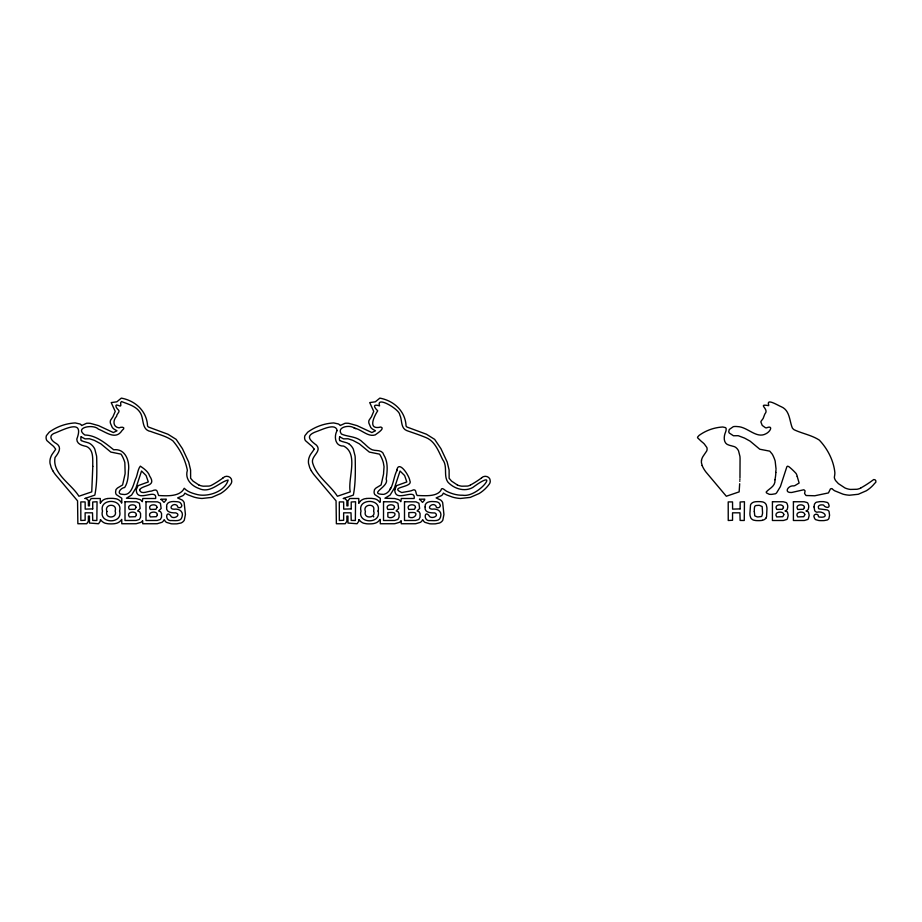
<?xml version="1.0" encoding="UTF-8"?>
<svg xmlns="http://www.w3.org/2000/svg" width="922" height="922" viewBox="0 0 922 922"><rect width="100%" height="100%" fill="white"/><g stroke="black" fill="none" stroke-linecap="round" stroke-linejoin="round"><path stroke-width="1.38" d="M373.664 511.065C376.476 518.556 362.968 519.178 365.4 511.514C362.254 504.023 375.83 502.732 373.664 510.558M380.267 502.087L380.302 498.249L374.839 494.618A5.129 5.129 0 0 1 374.078 492.037L374.493 489.57L376.003 488.003L381.097 484.949L383.575 473.954A26.104 26.104 0 0 0 383.621 472.41L384.048 466.728L383.345 462.671A32.431 32.431 0 0 0 380.567 455.814L379.541 454.143L369.33 452.08L359.338 443.816L352.826 440.347L348.032 438.768L343.526 438.86L339.55 436.751M775.782 472.456L775.944 470.047M739.963 477.769L740.066 458.603A40.13 40.13 0 0 0 739.928 456.367L738.545 450.87A9.497 9.497 0 0 0 735.837 447.481A6.742 6.742 0 0 0 734.269 446.617L731.111 445.729A17.207 17.207 0 0 1 729.141 445.176C723.021 443.736 723.609 436.348 725.649 431.865A24.629 24.629 0 0 0 726.098 430.194L726.144 428.476A2.282 2.282 0 0 0 725.476 427.612L722.779 427.001A44.533 44.533 0 0 0 699.06 435.438L697.677 436.993A1.856 1.856 0 0 0 697.574 437.777L701.435 441.465A28.547 28.547 0 0 1 704.293 443.966L706.817 447.447A4.668 4.668 0 0 1 707.093 449.129A5.371 5.371 0 0 1 706.748 450.927L702.967 456.482A12.193 12.193 0 0 0 701.492 460.274M739.882 479.567L739.917 478.967M739.801 481.365L739.836 480.765M739.686 483.75L739.144 491.875L726.317 496.243L705.998 472.087A31.821 31.821 0 0 1 703.717 468.71A24.975 24.975 0 0 1 702.149 465.541M776.047 469.079L775.16 461.035A36.223 36.223 0 0 0 772.336 454.269L769.766 451.158L759.774 449.221L750.151 441.177L744.619 438.123L738.234 435.703L733.451 435.76L729.267 433.006A3.469 3.469 0 0 1 728.76 431.657L729.267 429.491L733.197 426.748A3.377 3.377 0 0 1 734.235 426.529A15.547 15.547 0 0 1 737.393 426.586C747.454 426.725 756.317 438.953 765.767 433.847C770.734 431.519 773.431 424.869 766.447 427.866A4.034 4.034 0 0 1 765.364 427.681L762.24 425.422L760.95 422.184A2.017 2.017 0 0 1 761.042 421.308L762.586 419.21A5.175 5.175 0 0 0 763.186 418.369L764.684 414.393A29.758 29.758 0 0 1 765.076 413.644C769.49 408.953 756.674 403.571 768.625 405.634A1.325 1.325 0 0 0 768.625 404.77C766.217 397.901 778.214 405.599 781.245 406.729C789.958 410.382 789.336 420.651 792.309 427.923A7.33 7.33 0 0 0 794.153 429.767C802.336 433.617 811.648 435.103 819.301 440.094C827.564 448.76 833.73 460.712 834.871 472.756A20.192 20.192 0 0 1 834.456 476.513L834.364 477.723A9.842 9.842 0 0 0 835.643 480.639L838.386 483.624L844.978 487.957A18.682 18.682 0 0 0 850.43 489.432L856.987 489.271A15.651 15.651 0 0 0 859.961 488.418L860.733 488.026M774.999 479.74C775.552 486.401 769.501 488.234 766.24 491.956A1.902 1.902 0 0 0 766.528 492.924L769.259 494.307A26.323 26.323 0 0 0 771.772 494.365L775.448 493.766A5.371 5.371 0 0 0 776.635 492.809L780.404 486.597L786.835 466.832L787.492 466.175L788.783 466.601A60.91 60.91 0 0 1 796.043 473.435L796.516 474.254A28.202 28.202 0 0 1 797.219 476.49M81.044 436.751L85.02 438.86L89.526 438.768L94.321 440.347L100.832 443.816L110.824 452.08L121.047 454.143L122.073 455.802A32.431 32.431 0 0 1 124.85 462.66L125.115 472.41A26.104 26.104 0 0 1 125.069 473.954L122.591 484.949L117.497 488.003L115.988 489.57L115.573 492.037A5.129 5.129 0 0 0 116.333 494.618L121.796 498.249L121.762 502.87M337.141 430.424C335.481 422.668 322.17 429.675 316.857 431.415C305.263 435.484 308.962 439.598 316.534 445.222C322.112 451.457 311.14 455.894 312.535 462.487C316.177 476.259 330.007 484.776 337.417 496.243L350.245 491.875C347.49 478.887 358.981 453.935 343.687 446.075C334.663 446.455 333.948 435.783 337.083 430.666M383.886 494.342C393.233 491.933 392.968 478.149 396.714 470.9C398.189 458.891 409.322 475.533 409.817 480.662C413.609 487.83 388.104 486.482 401.819 492.544C404.931 491.875 408.112 491.541 411.212 490.769C416.998 487.657 415.038 492.728 417.147 495.517C424.477 495.621 436.175 497.039 440.797 490.596C441.569 486.286 444.45 490.066 446.467 491.196C451.515 493.766 457.151 495.391 462.856 495.241C478.725 497.834 502.075 465.748 472.767 487.496C464.584 492.141 454.12 488.752 447.988 482.229C443.182 475.81 448 466.417 442.629 459.548C438.595 451.492 435.219 441.488 426.264 437.708C419.948 435.057 413.425 432.937 406.971 430.678C400.298 428.188 402.453 420.006 399.745 414.865C399.894 409.575 375.577 395.1 379.587 405.887C373.099 403.755 373.191 406.487 377.709 410.832C374.021 416.364 367.244 430.39 380.844 427.013C385.442 428.338 376.983 433.501 375.231 434.884C367.913 437.305 361.493 429.341 354.279 428.108C349.864 424.304 336.069 427.07 341.44 434.032C348.228 437.132 356.872 436.083 362.772 442.364C366.564 445.199 369.538 449.936 374.655 450.328C378.285 450.685 382.814 450.501 383.84 455.03C388.323 462.395 387.344 471.084 386.203 479.175C389.568 486.655 367.809 493.881 383.206 494.365M396.714 470.9L396.956 470.024M100.44 503.089L101.489 501.568M358.946 503.089L359.995 501.568M390.075 489.029L390.698 487.992M379.933 519.524L379.691 519.904A8.84 8.84 0 0 1 374.574 523.35L373.145 523.673A31.348 31.348 0 0 1 369.826 523.869L368.95 523.88A30.518 30.518 0 0 1 366.483 523.777L363.983 523.304A8.771 8.771 0 0 1 362.15 522.52L361.067 521.794A7.791 7.791 0 0 1 359.177 519.662M765.882 518.118L766.147 517.645A5.544 5.544 0 0 0 766.574 516.585L766.943 508.875A28.34 28.34 0 0 0 766.885 507.526L766.309 504.91A4.898 4.898 0 0 0 764.154 502.513A6.304 6.304 0 0 0 763.416 502.179A6.097 6.097 0 0 0 762.655 501.925L760.546 501.66A28.282 28.282 0 0 0 759.716 501.626L758.172 501.614A29.585 29.585 0 0 0 755.464 501.752L754.968 501.833A7.468 7.468 0 0 0 754.196 501.994A5.659 5.659 0 0 0 750.981 504.08A4.645 4.645 0 0 0 750.508 505.095L749.909 513.416A25.021 25.021 0 0 0 749.966 514.718A11.675 11.675 0 0 0 750.093 515.709L750.739 517.749A4.518 4.518 0 0 0 751.753 519.051L752.663 519.697A5.567 5.567 0 0 0 753.827 520.192L755.694 520.527A27.234 27.234 0 0 0 757.872 520.619L758.691 520.63A29.412 29.412 0 0 0 761.376 520.492L762.413 520.319M223.009 477.919C225.925 474.68 231.987 476.524 231.745 481.146A5.036 5.036 0 0 1 230.742 484.142L229.693 485.537A35.716 35.716 0 0 1 220.612 493.547L211.726 497.407L201.987 498.468A35.543 35.543 0 0 1 193.851 497.05L188.503 495.068A24.952 24.952 0 0 1 186.855 494.296L184.884 493.12L184.043 494.618A4.506 4.506 0 0 1 181.692 496.151L177.635 497.926L182.095 500.012A6.316 6.316 0 0 1 183.432 501.372A7.192 7.192 0 0 1 184.158 502.605L185.426 514.488L184.308 520.158A6.27 6.27 0 0 1 183.236 521.529L182.89 521.84A7.341 7.341 0 0 1 181.012 523.005L176.955 523.823A33.826 33.826 0 0 1 175.906 523.857L173.705 523.88A35.509 35.509 0 0 1 171.146 523.765L166.49 522.371A6.247 6.247 0 0 1 165.257 521.287L164.185 519.639L163.62 520.653A6.27 6.27 0 0 1 161.938 522.325L157.305 523.696A20.71 20.71 0 0 1 155.922 523.742L142.749 523.742L142.633 520.653A6.27 6.27 0 0 1 140.951 522.325L136.318 523.696A20.71 20.71 0 0 1 134.935 523.742L121.762 523.742L121.762 519.351M481.515 477.919C484.43 474.68 490.492 476.524 490.25 481.146A5.036 5.036 0 0 1 489.248 484.142L488.199 485.537A35.716 35.716 0 0 1 479.117 493.547L470.232 497.407L460.493 498.468A35.543 35.543 0 0 1 452.356 497.05L447.009 495.068A24.952 24.952 0 0 1 445.361 494.296L443.39 493.12L442.548 494.618A4.506 4.506 0 0 1 440.197 496.151L436.141 497.926L440.601 500.012A6.316 6.316 0 0 1 441.938 501.372A7.192 7.192 0 0 1 442.664 502.605L443.931 514.488L442.814 520.158A6.27 6.27 0 0 1 441.742 521.529L441.396 521.84A7.341 7.341 0 0 1 439.517 523.005L435.461 523.823A33.826 33.826 0 0 1 434.412 523.857L432.211 523.88A35.509 35.509 0 0 1 429.652 523.765L424.996 522.371A6.247 6.247 0 0 1 423.763 521.287L422.691 519.639L422.115 520.653A6.27 6.27 0 0 1 420.444 522.325L415.81 523.696A20.71 20.71 0 0 1 414.427 523.742L401.254 523.742L401.139 520.653A6.27 6.27 0 0 1 399.457 522.325L394.823 523.696A20.71 20.71 0 0 1 393.44 523.742L380.267 523.742L380.267 519.351M470.301 485.156L469.379 485.571A12.459 12.459 0 0 1 467.489 486.078L461.899 486.194A15.432 15.432 0 0 1 457.381 484.995M85.354 498.329L94.839 495.114C97.19 483.209 96.879 470.669 96.718 458.43A44.141 44.141 0 0 0 96.568 455.975L94.793 449.095A13.553 13.553 0 0 0 90.921 444.266A10.81 10.81 0 0 0 88.408 442.848L84.64 441.776A13.98 13.98 0 0 1 83.349 441.431L81.459 440.555M343.387 498.491L353.345 495.114C355.696 483.209 355.385 470.669 355.224 458.43A44.141 44.141 0 0 0 355.074 455.975L353.299 449.095A13.553 13.553 0 0 0 349.426 444.266M107.701 498.537L106.33 498.756A9.105 9.105 0 0 0 101.466 501.545M366.207 498.537L364.824 498.756A9.105 9.105 0 0 0 359.972 501.545M84.847 498.502L86.115 498.502L88.385 500.427L88.385 505.867L89.457 505.867L89.457 500.957L91.209 498.502L100.291 498.502L100.291 503.089M343.353 498.502L344.621 498.502L346.891 500.427L346.891 505.867L347.963 505.867L347.963 500.957L349.715 498.502L358.796 498.502L358.796 503.089M412.987 512.482L408.826 512.597L408.826 516.919C414.404 520.066 418.957 512.378 413.482 512.494M392 512.482L387.839 512.597L387.839 516.919C392.703 520.077 398.615 512.632 392.253 512.494M354.279 428.108L355.777 428.638M457.381 484.984L451.55 481.111L449.129 478.276L449.106 469.99L447.17 462.026L440.923 448.657L434.654 439.368L426.46 434.239L407.109 427.093A4.103 4.103 0 0 1 406.072 426.056C405.415 411.247 394.063 400.77 379.841 398.12L375.346 401.808L369.71 402.591L373.733 411.385L371.451 416.767A2.121 2.121 0 0 1 371.197 417.113L369.031 420.305A5.221 5.221 0 0 0 368.95 423.29L370.748 427.405A7.007 7.007 0 0 0 371.762 428.476A19.005 19.005 0 0 0 372.523 429.122L375.496 430.793L371.866 432.533L356.975 425.607L348.885 423.359A18.82 18.82 0 0 0 345.058 423.29L340.195 425.526A6.316 6.316 0 0 0 338.466 423.982L333.695 422.933A48.647 48.647 0 0 0 307.752 432.153L304.952 435.599A5.889 5.889 0 0 0 304.606 438.077A5.474 5.474 0 0 0 305.436 440.635L310.023 444.658A25.205 25.205 0 0 1 312.247 446.571L314.125 449.072M198.875 484.984L193.044 481.111L190.624 478.276L190.6 469.99L188.676 462.026L182.418 448.657L176.148 439.368L167.954 434.239L148.603 427.093A4.103 4.103 0 0 1 147.566 426.056C146.909 411.247 135.557 400.77 121.335 398.12L116.852 401.808L111.205 402.591L115.227 411.385L112.945 416.767A2.121 2.121 0 0 1 112.691 417.113L110.536 420.305A5.221 5.221 0 0 0 110.444 423.29L112.242 427.405A7.007 7.007 0 0 0 113.256 428.476A19.005 19.005 0 0 0 114.017 429.122L117.002 430.793L113.36 432.533L98.47 425.607L90.379 423.359A18.82 18.82 0 0 0 86.553 423.29L81.689 425.526A6.316 6.316 0 0 0 79.972 423.982L75.189 422.933A48.647 48.647 0 0 0 49.246 432.153L46.446 435.599A5.889 5.889 0 0 0 46.1 438.077A5.474 5.474 0 0 0 46.93 440.635L51.517 444.658A25.205 25.205 0 0 1 53.741 446.571L55.62 449.072A1.291 1.291 0 0 1 55.539 449.498L52.035 454.454A16.561 16.561 0 0 0 50.214 458.937A12.966 12.966 0 0 0 50.042 463.455L51.194 467.535A29.861 29.861 0 0 0 52.808 470.716M339.964 440.555L341.855 441.419A13.98 13.98 0 0 0 343.145 441.776L346.914 442.848A10.81 10.81 0 0 1 349.426 444.277M702.172 465.529L701.481 462.925A8.863 8.863 0 0 1 701.527 460.285M797.23 476.49L799.132 483.024L794.799 485.663A7.434 7.434 0 0 0 793.761 485.894C788.252 485.11 783.504 492.901 791.341 492.498A11.421 11.421 0 0 0 793.07 492.164L803.869 489.755L805.102 490.85L804.572 493.501L806.047 495.517L814.771 495.771L828.452 492.924L830.457 488.856L831.955 488.556A12.528 12.528 0 0 0 834.617 490.758L843.019 494.169A31.993 31.993 0 0 0 849.531 495.218L858.278 494.273L866.323 490.769A32.454 32.454 0 0 0 874.563 483.497C877.94 481.664 874.494 477.596 872.35 480.535A103.402 103.402 0 0 1 860.722 488.003M358.796 519.754L358.796 521.207L357.068 523.742L347.963 523.051L347.963 516.078L346.891 516.078L346.891 521.276L345.22 523.742L336.369 523.742L336.057 500.853L313.849 474.542A35.877 35.877 0 0 1 311.29 470.727M100.291 519.754L100.291 521.207L98.562 523.742L89.457 523.051L89.457 516.078L88.385 516.078L88.385 521.276L86.714 523.742L77.863 523.742L77.552 500.853L55.343 474.542A35.877 35.877 0 0 1 52.785 470.727M379.599 502.156A8.102 8.102 0 0 0 376.833 499.666A9.589 9.589 0 0 0 375.703 499.148A9.312 9.312 0 0 0 374.539 498.779L371.82 498.41A31.521 31.521 0 0 0 370.886 498.376L369.226 498.364A32.846 32.846 0 0 0 366.207 498.525M339.734 440.647A5.025 5.025 0 0 1 339.745 436.832M314.125 449.072A1.291 1.291 0 0 1 314.045 449.498L310.541 454.454A16.561 16.561 0 0 0 308.72 458.937A12.966 12.966 0 0 0 308.547 463.455L309.7 467.535A29.861 29.861 0 0 0 311.313 470.716M481.526 477.942A99.933 99.933 0 0 1 470.289 485.133M373.767 516.62A2.57 2.57 0 0 1 373.525 516.919M100.682 519.662A7.791 7.791 0 0 0 102.561 521.794L103.644 522.52A8.771 8.771 0 0 0 105.477 523.304L107.978 523.765A30.518 30.518 0 0 0 110.444 523.869L111.32 523.88A31.348 31.348 0 0 0 114.639 523.684L116.08 523.396A8.84 8.84 0 0 0 121.255 519.962M121.543 502.87A8.102 8.102 0 0 0 118.327 499.666A9.589 9.589 0 0 0 117.198 499.148A9.312 9.312 0 0 0 116.034 498.779L113.314 498.41A31.521 31.521 0 0 0 112.38 498.376L110.721 498.364A32.846 32.846 0 0 0 107.701 498.525M81.228 440.647A5.025 5.025 0 0 1 81.24 436.832M223.02 477.942A99.933 99.933 0 0 1 211.783 485.133L210.873 485.571A12.459 12.459 0 0 1 208.983 486.078L203.393 486.194A15.432 15.432 0 0 1 198.875 484.995M765.952 518.176A5.728 5.728 0 0 1 762.402 520.25M775.851 472.456A45.674 45.674 0 0 1 774.964 479.728M106.894 511.514C104.463 519.178 117.97 518.556 115.158 511.065C117.82 502.986 103.817 503.619 106.894 511.514M119.56 511.042C123.318 524.019 98.735 524.076 102.492 511.088C98.896 498.26 123.202 498.168 119.56 511.042M136.421 514.672L135.419 516.7L129.345 516.919C125.507 511.595 136.341 510.419 136.421 514.672M157.397 514.672L156.394 516.7L150.321 516.919C146.494 511.595 157.328 510.419 157.397 514.672M166.617 506.927C165.614 512.517 171.93 513.001 175.86 512.874C181.277 514.66 174.811 519.317 171.446 516.885C166.26 508.264 163.978 521.622 171.699 520.538C175.261 520.55 181.311 521.645 182.049 516.793C183.858 511.399 178.799 508.356 173.993 509.232C167.55 509.175 173.106 502.052 177.105 505.487C177.497 509.612 184.031 507.503 181.081 503.735C180.044 501.729 177.497 501.706 175.526 501.626C171.803 501.199 165.96 501.822 166.617 506.927M378.066 511.042C381.823 524.019 357.24 524.076 360.998 511.088C357.402 498.26 381.696 498.168 378.066 511.042M425.123 506.927C424.108 512.782 430.908 512.966 434.907 512.932C439.563 515.698 432.66 518.994 429.744 516.723C424.558 508.276 422.737 521.817 430.205 520.538C433.709 520.504 439.517 521.668 440.509 517.058C442.537 511.341 437.028 508.206 431.98 509.198C425.837 508.368 432.51 502.11 435.76 505.694C436.094 509.808 442.548 507.284 439.587 503.735C438.538 501.729 436.002 501.706 434.032 501.626C430.309 501.199 424.466 501.822 425.123 506.927M754.3 511.514L754.784 515.871L757.216 516.896A26.657 26.657 0 0 0 758.241 516.919L761.33 516.539A1.625 1.625 0 0 0 761.883 516.043L762.517 513.669A27.798 27.798 0 0 0 762.552 512.644L762.183 506.57L759.405 505.337A29.481 29.481 0 0 0 758.61 505.325L755.867 505.556A1.948 1.948 0 0 0 755.222 505.924L755.049 506.086A1.763 1.763 0 0 0 754.634 506.72L754.369 508.241A26.565 26.565 0 0 0 754.323 509.29L754.3 511.514M783.827 514.672L782.824 516.7L776.75 516.919C772.913 511.595 783.746 510.419 783.827 514.672M804.802 514.672L803.8 516.7L797.726 516.919C793.9 511.595 804.733 510.419 804.802 514.672M814.022 506.927L814.702 510.65A3.077 3.077 0 0 0 815.497 511.537L816.177 511.952A4.829 4.829 0 0 0 816.88 512.217C824.533 510.442 829.915 518.544 819.093 517.012A1.279 1.279 0 0 1 818.482 516.516C818.575 512.655 812.063 514.015 814.31 517.715A3.849 3.849 0 0 0 814.622 518.418L815.117 519.144A3.02 3.02 0 0 0 815.716 519.674L818.851 520.527A32.178 32.178 0 0 0 821.156 520.619L823.219 520.607A30.276 30.276 0 0 0 824.164 520.573L827.138 520.02A4.114 4.114 0 0 0 828.198 519.363L828.371 519.201A3.089 3.089 0 0 0 828.901 518.521L829.57 515.248L829.051 511.514A2.87 2.87 0 0 0 828.498 510.776L827.76 510.235A4.241 4.241 0 0 0 827.011 509.889L819.082 508.886A1.245 1.245 0 0 1 818.529 508.276C817.192 505.002 821.225 504.495 823.507 505.049C825.017 507.895 830.976 508.84 828.613 503.965A3.907 3.907 0 0 0 828.048 503.089A3.135 3.135 0 0 0 827.253 502.421L823.68 501.66A32.27 32.27 0 0 0 822.666 501.626L820.787 501.626A33.93 33.93 0 0 0 819.658 501.66L816.535 502.202A4.783 4.783 0 0 0 815.693 502.628L814.506 504.057L814.022 506.927M92.799 466.405L91.739 491.875L78.912 496.243C71.328 483.843 52.035 473.712 55.043 457.473C58.121 453.532 62.454 447.643 56.622 443.724C50.952 440.785 47.506 435.103 55.919 432.695C66.384 428.315 84.375 419.28 76.803 439.126C76.78 444.289 82.369 445.58 86.391 446.432C94.09 449.682 92.5 459.652 92.799 466.405M136.295 489.524C136.133 503.908 157.201 487.219 155.645 498.502L142.783 498.502L142.311 501.672A6.339 6.339 0 0 0 140.086 499.574L136.214 498.548A22.347 22.347 0 0 0 134.658 498.502L126.429 498.226L131.604 495.045L135.949 487.98L141.55 471.004L146.114 475.545L148.315 481.941L138.07 485.663L136.295 489.524M139.545 489.64C140.617 495.183 147.647 491.103 151.45 491.08C157.95 488.337 156.694 491.057 158.642 495.517C167.239 495.99 180.124 496.762 184.227 488.268C187.615 491.922 192.64 493.362 197.308 494.572C208.464 497.258 225.222 491.265 228.137 480.016C219.229 482.068 210.331 493.892 199.025 488.533C191.28 485.744 184.723 479.025 187.362 470.301C185.276 459.548 179.997 449.106 172.875 440.831C166.352 436.037 158.238 434.343 150.782 431.484C141.008 429.906 144.397 418.323 139.914 412.192C135.822 406.026 128.077 404.147 121.589 401.566C118.984 402.626 123.202 407.904 118.35 405.426C114.098 403.387 116.172 408.25 118.235 409.748C120.851 411.638 116.414 413.897 116.575 416.352C112.945 420.04 112.576 426.944 119.042 427.866C121.681 426.483 126.498 427.209 122.05 430.493C115.723 440.451 106.053 432.061 98.32 429.099C93.583 423.901 73.668 427.278 84.893 435.023C95.992 435.196 105.2 443.102 113.729 449.786C125.438 448.253 129.933 461.334 128.435 471.004C128.227 476.605 127.801 482.702 124.689 487.484C120.309 487.98 116.011 494.33 122.614 494.353C131.143 496.14 133.183 485.26 135.384 479.475C137.585 475.395 137.528 469.552 140.328 466.152C143.936 468.618 148.407 471.707 149.733 476.167C156.775 486.747 143.625 484.523 139.545 489.64M394.8 489.524C394.604 503.873 415.903 487.231 414.151 498.502L401.289 498.502L400.816 501.672A6.339 6.339 0 0 0 398.592 499.574L394.708 498.548A22.347 22.347 0 0 0 393.164 498.502L384.935 498.226L390.11 495.045L394.455 487.98L400.056 471.004L404.62 475.545L406.821 481.941L396.575 485.663L394.8 489.524M125.023 501.752L125.012 520.492L136.11 520.457L139.36 519.455L140.547 517.277L140.57 513.554L139.591 511.71L137.597 510.961L140.156 508.495L139.429 503.228L136.502 501.845L125.023 501.752M145.999 501.752L145.999 520.492L157.097 520.457L160.347 519.455L161.534 517.277L161.557 513.554L160.578 511.71L158.584 510.961L161.143 508.495L160.416 503.228L157.478 501.845L145.999 501.752M383.529 501.752L383.517 520.492L394.616 520.457L397.866 519.455L399.053 517.277L399.076 513.554L398.097 511.71L396.103 510.961L398.661 508.495L397.935 503.228L395.008 501.845L383.529 501.752M404.504 501.752L404.504 520.492L415.603 520.457L418.853 519.455L420.04 517.277L420.063 513.554L419.084 511.71L417.09 510.961L419.648 508.495L418.922 503.228L415.983 501.845L404.504 501.752M772.429 501.752L772.417 520.492L782.34 520.492A17.53 17.53 0 0 0 783.516 520.457L786.766 519.455A3.008 3.008 0 0 0 787.353 518.821L788.114 515.801A15.063 15.063 0 0 0 788.114 514.914L787.515 512.286A2.386 2.386 0 0 0 787.008 511.71L785.002 510.961L785.648 510.638A3.169 3.169 0 0 0 786.305 510.304L786.881 509.831A2.501 2.501 0 0 0 787.307 509.221L787.711 507.227A13.288 13.288 0 0 0 787.722 506.466A9.958 9.958 0 0 0 787.653 505.429L786.985 503.447A3.089 3.089 0 0 0 786.109 502.548L783.389 501.798A19.189 19.189 0 0 0 782.063 501.752L772.429 501.752M793.404 501.752L793.404 520.492L803.316 520.492A17.53 17.53 0 0 0 804.503 520.457L807.753 519.455A3.008 3.008 0 0 0 808.329 518.821L809.101 515.801A15.063 15.063 0 0 0 809.101 514.914L808.49 512.286A2.386 2.386 0 0 0 807.983 511.71L805.989 510.961L806.635 510.638A3.169 3.169 0 0 0 807.292 510.304L807.868 509.831A2.501 2.501 0 0 0 808.294 509.221L808.698 507.227A13.288 13.288 0 0 0 808.709 506.466A9.958 9.958 0 0 0 808.64 505.429L807.972 503.447A3.089 3.089 0 0 0 807.084 502.548L804.376 501.798A19.189 19.189 0 0 0 803.05 501.752L793.404 501.752M136.018 507.365L134.946 509.313L129.345 509.428C125.83 504.276 136.087 503.274 136.018 507.365M157.005 507.365L155.933 509.313L150.321 509.428C146.817 504.276 157.074 503.274 157.005 507.365M394.524 507.365L393.452 509.313L387.839 509.428C384.347 504.253 394.628 503.205 394.524 507.365M415.511 507.365L414.439 509.313L408.826 509.428C405.334 504.253 415.603 503.205 415.511 507.365M783.423 507.607L782.352 509.313L776.75 509.428C773.512 504.392 782.501 503.481 783.423 506.846A7.445 7.445 0 0 1 783.423 507.607M804.41 507.607L803.339 509.313L797.726 509.428C794.499 504.392 803.488 503.481 804.399 506.846A7.445 7.445 0 0 1 804.41 507.607M160.993 499.332L161.073 499.574A6.339 6.339 0 0 1 163.298 501.672L164.035 502.386L164.715 501.672A6.235 6.235 0 0 1 166.006 500.266L166.26 499.113A42.078 42.078 0 0 1 162.94 499.182L161.016 499.275M419.498 499.332L419.579 499.574A6.339 6.339 0 0 1 421.803 501.672L422.541 502.386L423.221 501.672A6.235 6.235 0 0 1 424.512 500.266L424.765 499.113A42.078 42.078 0 0 1 421.446 499.182L419.522 499.275M92.719 508.886L85.193 509.117L85.135 501.925L80.802 501.914L80.836 520.492L85.135 520.285L85.135 512.816L92.511 512.816L92.719 520.434L96.845 520.492L97.041 501.752L92.719 501.994L92.719 508.886M351.213 508.886L343.699 509.117L343.641 501.925L339.308 501.914L339.342 520.492L343.641 520.285L343.641 512.816L351.017 512.816L351.213 520.434L355.35 520.492L355.546 501.752L351.213 501.994L351.213 508.886M740.124 508.886L732.598 509.117L732.541 501.925L728.207 501.914L728.242 520.492L732.541 520.285L732.541 512.816L739.917 512.816L740.124 520.434L744.25 520.492L744.446 501.752L740.124 501.994L740.124 508.886"/></g></svg>
